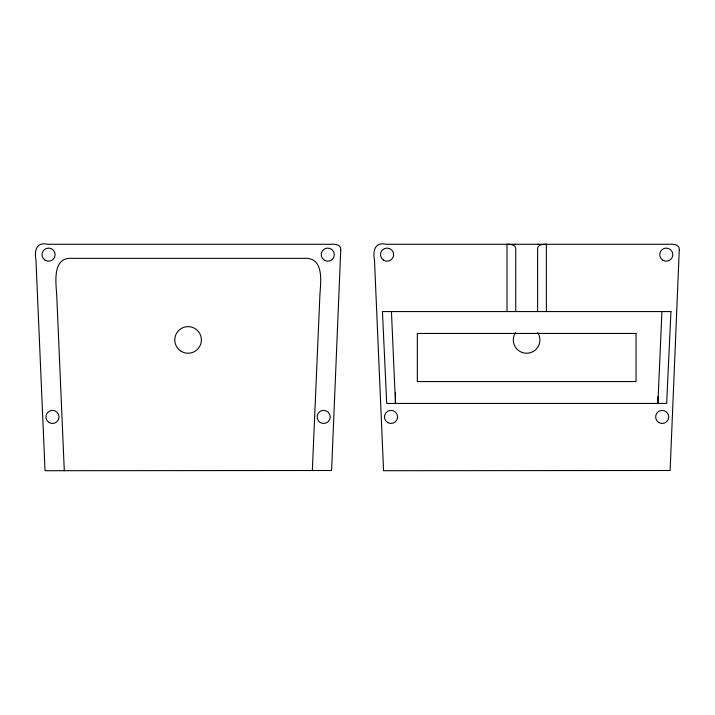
<?xml version="1.0" encoding="UTF-8"?>
<svg xmlns="http://www.w3.org/2000/svg" width="715" height="715" viewBox="0 0 715 715"><rect width="100%" height="100%" fill="white"/><g stroke="black" fill="none" stroke-linecap="round" stroke-linejoin="round"><path stroke-width="1.07" d="M312.33 470.515L319.784 297.655C320.132 284.588 325.87 256.488 303.464 258.365L72.626 258.356C50.649 256.56 56.512 285.33 56.851 297.976L64.296 470.711M661.929 311.57L657.907 403.43L657.907 396.789M507.132 244.28C510.01 244.208 515.855 244.476 515.747 248.766L515.756 311.57M546.305 244.28C542.989 244.19 537.474 244.637 537.617 248.766L537.626 311.57M515.175 244.28L515.622 244.28M537.68 244.28L538.136 244.28M391.454 311.57L395.467 403.43L395.467 392.365M546.367 244.28L546.367 311.57M506.998 244.28L507.007 311.57M537.725 332.609A13.317 13.317 0 0 1 535.338 349.984A13.317 13.317 0 0 1 517.812 349.921A13.317 13.317 0 0 1 515.533 332.538M340.724 250.268L331.59 470.497L45.036 470.72L35.956 260.001C34.159 250.751 36.376 241.554 47.842 244.28L330.446 244.28C334.665 243.878 341.52 244.342 340.724 250.268M679.25 250.268L670.116 470.497L383.562 470.72L374.481 260.001C372.685 250.751 374.901 241.554 386.368 244.28L668.972 244.28C673.19 243.878 680.045 244.342 679.25 250.268M670.947 311.57L666.657 403.43L386.717 403.43L382.436 311.57L670.947 311.57M636.037 333.44L417.337 333.44L417.337 381.56L636.037 381.56L636.037 333.44M181.226 351.342A13.317 13.317 0 0 0 201.398 340.161A13.317 13.317 0 0 0 181.619 328.292A13.317 13.317 0 0 0 181.226 351.342M49.21 422.601A6.56 6.56 0 0 0 59.05 416.917A6.56 6.56 0 0 0 49.21 411.232A6.56 6.56 0 0 0 49.21 422.601M320.392 422.601A6.56 6.56 0 0 0 330.232 416.917A6.56 6.56 0 0 0 320.392 411.232A6.56 6.56 0 0 0 320.392 422.601M44.884 260.072A6.56 6.56 0 0 0 55.109 255.112A6.56 6.56 0 0 0 45.697 248.74A6.56 6.56 0 0 0 44.884 260.072M324.476 260.323A6.56 6.56 0 0 0 334.316 254.638A6.56 6.56 0 0 0 324.476 248.963A6.56 6.56 0 0 0 324.476 260.323M387.736 422.601A6.56 6.56 0 0 0 397.576 416.917A6.56 6.56 0 0 0 387.736 411.232A6.56 6.56 0 0 0 387.736 422.601M658.917 422.601A6.56 6.56 0 0 0 668.757 416.917A6.56 6.56 0 0 0 658.917 411.232A6.56 6.56 0 0 0 658.917 422.601M383.41 260.072A6.56 6.56 0 0 0 393.634 255.112A6.56 6.56 0 0 0 384.223 248.74A6.56 6.56 0 0 0 383.41 260.072M663.002 260.323A6.56 6.56 0 0 0 672.842 254.638A6.56 6.56 0 0 0 663.002 248.963A6.56 6.56 0 0 0 663.002 260.323"/></g></svg>
